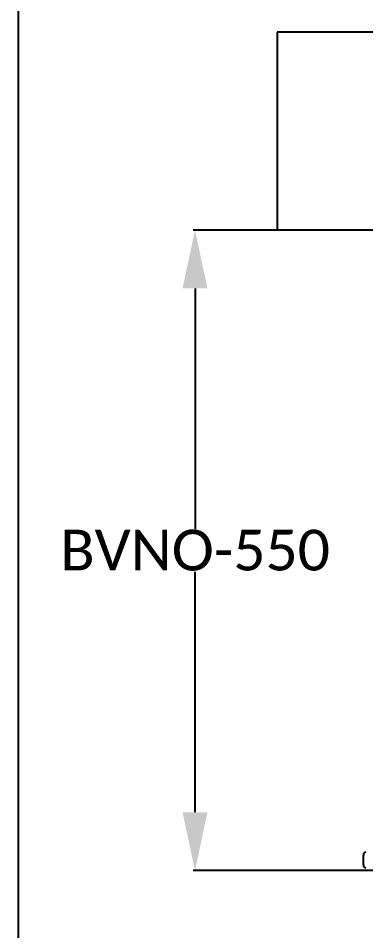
# Model space of a CAD drawing. Header units: millimetres. Extents: x 11802 to 19889, y -472 to 9054.
# Drawn here: x 11802 to 12100, y 178 to 962 of the extents above; entities that cross this region are included whole.
import ezdxf

# ---------------------------------------------------------------- set-up
doc = ezdxf.new("R2010")
doc.units = ezdxf.units.MM
doc.header["$LTSCALE"] = 307.34
doc.header["$PDMODE"] = 3
doc.header["$PDSIZE"] = 8
doc.layers.get('0').update_dxf_attribs({"linetype": 'CONTINUOUS'})
doc.layers.get('Defpoints').update_dxf_attribs({"linetype": 'CONTINUOUS'})
doc.styles.get("Standard").update_dxf_attribs({"font": 'calibri.ttf'})
doc.dimstyles.get("Standard").update_dxf_attribs({"dimtxt": 35, "dimasz": 35, "dimexe": 1.5, "dimexo": 1, "dimtad": 1, "dimdsep": 46, "dimtxsty": 'Standard', "dimblk": '_FILLED', "dimblk1": '_FILLED', "dimblk2": '_FILLED', "dimcen": 0.09, "dimazin": 2, "dimtol": 1, "dimtp": 0.01, "dimtm": 0.01, "dimtfac": 1, "dimtofl": 0, "dimtmove": 0, "dimatfit": 3, "dimldrblk": '_FILLED', "dimfxl": 1, "dimtolj": 1, "dimarcsym": 0})

# ---------------------------------------------------------------- blocks, each defined once
blk = doc.blocks.new('_FILLED')
at = {"color": 0, "linetype": 'ByBlock'}
blk.add_solid([(0, 0), (-1, 0.214), (-1, -0.214)], dxfattribs=at)
blk = doc.blocks.new('*D388')
at = {"color": 0, "linetype": 'Continuous', "lineweight": -2}
for p, q in [((12558.35, 779.67), (11952.5, 779.67)), ((11954, 729.67), (11954, 523.2)), ((11954, 279.62), (11954, 486.09)), ((12360.15, 229.62), (11952.5, 229.62))]:
    blk.add_line(p, q, dxfattribs=at)
at = {"layer": 'Defpoints', "color": 0}
for p in [(11954, 779.67), (12559.35, 779.67), (12361.15, 229.62)]:
    blk.add_point(p, dxfattribs=at)
at = {"color": 0, "linetype": 'ByBlock', "lineweight": -2, "xscale": 50, "yscale": 50, "zscale": 50}
for p, rotation in [((11954, 779.67), 90), ((11954, 229.62), 270)]:
    blk.add_blockref('_FILLED', p, dxfattribs=dict(at, rotation=rotation))
at = {"color": 0, "lineweight": 30, "insert": (11954, 504.65), "char_height": 35, "attachment_point": 5}
blk.add_mtext('\\A1;\\A1;BVNO-550', dxfattribs=at)

msp = doc.modelspace()

# ---------------------------------------------------------------- linework, layer by layer
for p, q in [((11802.35885, 4318), (11802.35885, -471.66905)), ((15024.60362, 949.67074), (12024.60362, 949.67074)), ((12024.60362, 949.67074), (12024.60362, 779.67074))]:
    msp.add_line(p, q)
at = {"linetype": 'Continuous'}
for p, q in [((15024.60362, 779.67074), (12024.60362, 779.67074)), ((15024.60362, 779.67074), (12025.60362, 779.67074)), ((12098.50362, 234.4496), (12098.50362, 242.89187))]:
    msp.add_line(p, q, dxfattribs=at)
for centre, start, end in [((12101.10362, 242.89187), 104.1723377, 180), ((12101.10362, 234.4496), 180, 255.8276623)]:
    msp.add_arc(centre, 2.6, start, end, dxfattribs=at)

# ---------------------------------------------------------------- dimensions: what is measured, and where the dimension line sits
at = {"linetype": 'Continuous', "lineweight": 30}
dim = msp.add_linear_dim(base=(11954, 779.67074), p1=(12361.15239, 229.61943), p2=(12559.34537, 779.67074), angle=90, text='\\A1;BVNO-550', dimstyle='Standard', override={"dimasz": 50, "dimtad": 0, "dimtih": 1, "dimtoh": 1, "dimdec": 4, "dimzin": 0, "dimtxsty": 'Standard', "dimcen": 53.46, "dimadec": 0, "dimazin": 0, "dimtdec": 4, "dimtzin": 0}, dxfattribs=at)
dim.commit()
dim.dimension.update_dxf_attribs({"geometry": '*D388', "text_midpoint": (11954, 504.64508), "dimtype": 160})

doc.saveas('drawing.dxf')
